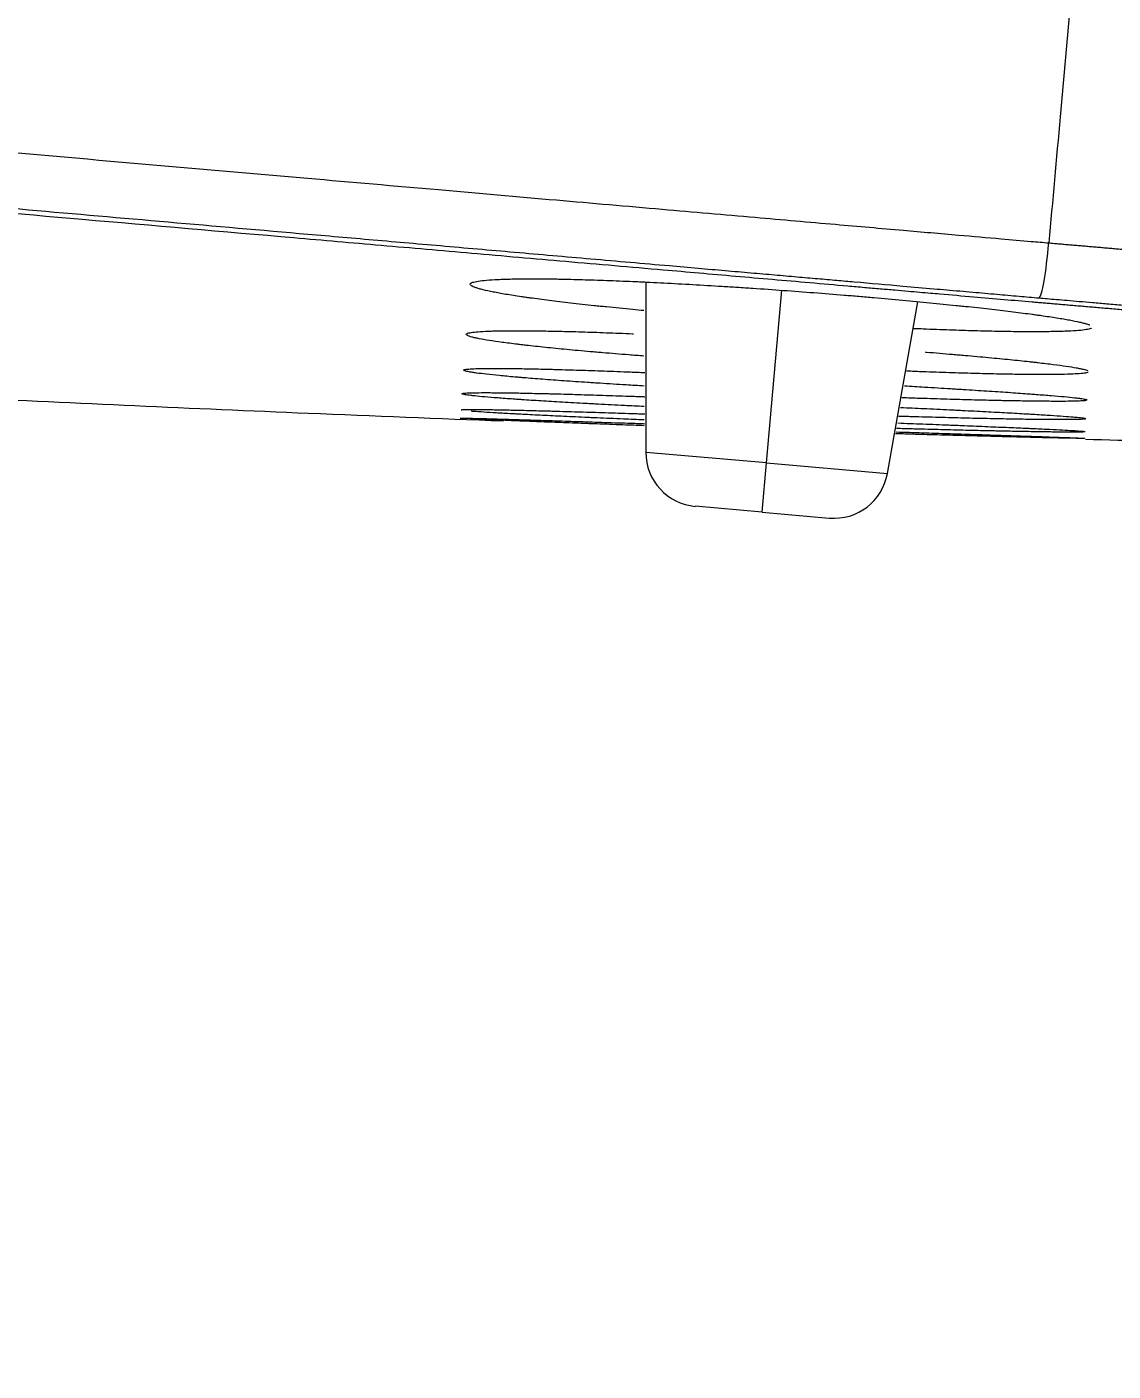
# Model space of a CAD drawing. Header units: millimetres. Extents: x 11618 to 13994, y -5897 to -2537.
# Drawn here: x 13153.08 to 13173.11, y -3623.74 to -3598.94 of the extents above; entities that cross this region are included whole.
import ezdxf

# ---------------------------------------------------------------- set-up
doc = ezdxf.new("R2010")
doc.units = ezdxf.units.MM
doc.layers.add('DIM', color=3, linetype='Continuous', lineweight=13)
doc.styles.get("Standard").update_dxf_attribs({"font": 'arial.ttf'})
doc.dimstyles.get("Standard").update_dxf_attribs({"dimtxt": 0.18, "dimasz": 0.18, "dimexe": 0.18, "dimexo": 0.0625, "dimgap": 0.09, "dimtad": 0, "dimtih": 1, "dimtoh": 1, "dimdec": 1, "dimdsep": 46, "dimtxsty": 'Standard', "dimcen": 0.09, "dimadec": 0, "dimazin": 0, "dimtfac": 1, "dimtdec": 1, "dimtofl": 0, "dimtmove": 0, "dimatfit": 3, "dimfxl": 1, "dimtolj": 1, "dimtzin": 0, "dimarcsym": 0})

# ---------------------------------------------------------------- blocks, each defined once
blk = doc.blocks.new('*D3')
at = {"layer": 'Defpoints', "color": 0, "transparency": 16777216}
for p in [(13022.698, -3589.905), (13211.939, -3606.495), (13206.858, -3664.45)]:
    blk.add_point(p, dxfattribs=at)
at = {"layer": 'DIM', "color": 0, "lineweight": -2, "transparency": 16777216}
for p, q in [((13022.693, -3589.967), (13017.602, -3648.039)), ((13211.934, -3606.557), (13206.843, -3664.629)), ((13035.549, -3649.432), (13088.231, -3654.05)), ((13188.927, -3662.878), (13136.245, -3658.26))]:
    blk.add_line(p, q, dxfattribs=at)
at = {"layer": 'DIM', "color": 0, "transparency": 16777216}
for points in [[(13035.811, -3646.443), (13035.287, -3652.42), (13017.618, -3647.86)], [(13189.189, -3659.89), (13188.665, -3665.867), (13206.858, -3664.45)]]:
    blk.add_solid(points, dxfattribs=at)
at = {"layer": 'DIM', "color": 0, "transparency": 16777216, "insert": (13112.238, -3656.155), "char_height": 18, "attachment_point": 5}
blk.add_mtext('\\A1;190', dxfattribs=at)

msp = doc.modelspace()

# ---------------------------------------------------------------- linework, layer by layer
at = {"linetype": 'Continuous', "lineweight": 18, "extrusion": (-1, -2.22045e-16, 0)}
for p, q in [((13164.496, -3603.645), (13164.496, -3606.786)), ((13168.952, -3607.176), (13169.51, -3604.007)), ((13166.645, -3607.89), (13165.409, -3607.782)), ((13166.645, -3607.89), (13167.88, -3607.998))]:
    msp.add_line(p, q, dxfattribs=at)
at = {"linetype": 'Continuous', "lineweight": 13, "extrusion": (-1, -2.22045e-16, 0)}
for p, q in [((13166.724, -3606.981), (13167.003, -3603.795)), ((13166.724, -3606.981), (13164.496, -3606.786)), ((13166.645, -3607.89), (13166.724, -3606.981)), ((13166.724, -3606.981), (13168.952, -3607.176))]:
    msp.add_line(p, q, dxfattribs=at)
at = {"linetype": 'Continuous', "lineweight": 18}
for centre, start, end in [((13165.496, -3606.786), 180, 265), ((13167.967, -3607.002), 265, 350)]:
    msp.add_arc(centre, 1, start, end, dxfattribs=at)
at = {"linetype": 'Continuous', "lineweight": 13}
msp.add_ellipse((13171.829, -3602.947), major_axis=(-0.086, -0.996), ratio=0.095684, start_param=0.063349, end_param=1.605585, dxfattribs=at)
for points, knots in [([(13172.599, -3595.501), (13172.512, -3596.464), (13172.425, -3597.427), (13172.271, -3599.126), (13172.205, -3599.861), (13172.068, -3601.371), (13171.998, -3602.146), (13171.928, -3602.921)], [0, 0, 0, 0, 0.389512, 0.389512, 0.686747, 0.686747, 1, 1, 1, 1]), ([(13117.15, -3598.138), (13117.269, -3598.149), (13117.51, -3598.17), (13117.873, -3598.202), (13118.242, -3598.234), (13118.617, -3598.267), (13118.997, -3598.3), (13119.384, -3598.334), (13119.775, -3598.368), (13120.173, -3598.403), (13120.576, -3598.438), (13120.984, -3598.474), (13121.398, -3598.51), (13121.818, -3598.546), (13122.244, -3598.584), (13122.675, -3598.621), (13123.112, -3598.66), (13123.554, -3598.698), (13124.002, -3598.737), (13124.456, -3598.777), (13124.915, -3598.817), (13125.38, -3598.858), (13125.851, -3598.899), (13126.327, -3598.94), (13126.809, -3598.982), (13127.296, -3599.025), (13127.789, -3599.068), (13128.288, -3599.112), (13128.793, -3599.156), (13129.303, -3599.2), (13129.818, -3599.245), (13130.339, -3599.291), (13131.831, -3599.421), (13134.292, -3599.636), (13137.719, -3599.935), (13141.145, -3600.234), (13144.57, -3600.533), (13147.994, -3600.832), (13151.418, -3601.131), (13154.84, -3601.429), (13157.925, -3601.699), (13160.596, -3601.932), (13162.775, -3602.123), (13164.722, -3602.293), (13166.437, -3602.442), (13167.919, -3602.572), (13169.169, -3602.681), (13170.187, -3602.77), (13170.973, -3602.838), (13171.528, -3602.886), (13171.82, -3602.912), (13171.928, -3602.921)], [0, 0, 0, 0, 0.006523, 0.01315, 0.019879, 0.02671, 0.033645, 0.040682, 0.047822, 0.055065, 0.06241, 0.069859, 0.07741, 0.085063, 0.09282, 0.100679, 0.108641, 0.116706, 0.124874, 0.133144, 0.141518, 0.149993, 0.158572, 0.167254, 0.176038, 0.184925, 0.193915, 0.203007, 0.212202, 0.221501, 0.230901, 0.240405, 0.250011, 0.312506, 0.375001, 0.437497, 0.499992, 0.562492, 0.624993, 0.687494, 0.749995, 0.794089, 0.833939, 0.869547, 0.900912, 0.928034, 0.950913, 0.96955, 0.983943, 0.994093, 1, 1, 1, 1]), ([(13171.75, -3603.942), (13171.626, -3603.932), (13171.367, -3603.909), (13170.959, -3603.874), (13170.515, -3603.835), (13170.127, -3603.801), (13169.697, -3603.764), (13169.129, -3603.714), (13168.533, -3603.662), (13168.009, -3603.616), (13167.657, -3603.585), (13167.275, -3603.552), (13166.864, -3603.516), (13166.423, -3603.478), (13165.952, -3603.436), (13165.451, -3603.393), (13164.625, -3603.321), (13163.497, -3603.222), (13162.09, -3603.099), (13160.725, -3602.98), (13159.401, -3602.864), (13156.815, -3602.639), (13153.15, -3602.319), (13148.594, -3601.921), (13144.536, -3601.566), (13140.937, -3601.252), (13138.003, -3600.996), (13135.691, -3600.794), (13133.896, -3600.637), (13132.269, -3600.495), (13130.63, -3600.352), (13129.003, -3600.21), (13127.536, -3600.082), (13126.38, -3599.981), (13125.483, -3599.902), (13124.668, -3599.831), (13123.848, -3599.759), (13123.033, -3599.688), (13122.25, -3599.62), (13121.58, -3599.561), (13121.01, -3599.512), (13120.573, -3599.473), (13120.253, -3599.445), (13120.028, -3599.426), (13119.815, -3599.407), (13119.613, -3599.39), (13119.423, -3599.373), (13119.245, -3599.358), (13119.077, -3599.343), (13118.921, -3599.329), (13118.756, -3599.315), (13118.583, -3599.3), (13118.402, -3599.284), (13118.233, -3599.269), (13118.077, -3599.256), (13117.932, -3599.243), (13117.816, -3599.233), (13117.725, -3599.225), (13117.658, -3599.219), (13117.592, -3599.213), (13117.529, -3599.208), (13117.468, -3599.202), (13117.408, -3599.197), (13117.35, -3599.192), (13117.292, -3599.187), (13117.235, -3599.182), (13117.177, -3599.177), (13117.119, -3599.172), (13117.08, -3599.168), (13117.061, -3599.167)], [0, 0, 0, 0, 0.006794, 0.014268, 0.022422, 0.031253, 0.035619, 0.046038, 0.062505, 0.06841, 0.07486, 0.081856, 0.089397, 0.097483, 0.106114, 0.115288, 0.125006, 0.151534, 0.177298, 0.202298, 0.226534, 0.250005, 0.344343, 0.427677, 0.500008, 0.566907, 0.624995, 0.66083, 0.693609, 0.723327, 0.749989, 0.783397, 0.812488, 0.830346, 0.846717, 0.861597, 0.87499, 0.891652, 0.906241, 0.917903, 0.92832, 0.937493, 0.941797, 0.945897, 0.949788, 0.95347, 0.95694, 0.9602, 0.963253, 0.9661, 0.968746, 0.972286, 0.975596, 0.978674, 0.981527, 0.984165, 0.986605, 0.987887, 0.989119, 0.990308, 0.991457, 0.992574, 0.993662, 0.994729, 0.995782, 0.996827, 0.997873, 0.998928, 1, 1, 1, 1]), ([(13206.822, -3607.023), (13206.819, -3607.023), (13206.812, -3607.022), (13206.802, -3607.021), (13206.792, -3607.02), (13206.781, -3607.019), (13206.77, -3607.018), (13206.759, -3607.017), (13206.747, -3607.016), (13206.735, -3607.015), (13206.723, -3607.013), (13206.71, -3607.012), (13206.697, -3607.011), (13206.684, -3607.01), (13206.67, -3607.008), (13206.656, -3607.007), (13206.635, -3607.005), (13206.596, -3607.001), (13206.527, -3606.995), (13206.399, -3606.982), (13206.217, -3606.965), (13205.866, -3606.933), (13205.316, -3606.883), (13204.445, -3606.804), (13203.472, -3606.717), (13202.424, -3606.624), (13201.31, -3606.525), (13199.821, -3606.394), (13197.965, -3606.23), (13195.952, -3606.053), (13194.098, -3605.89), (13192.379, -3605.74), (13190.685, -3605.591), (13189.072, -3605.45), (13187.597, -3605.321), (13186.153, -3605.195), (13184.764, -3605.074), (13183.425, -3604.957), (13182.132, -3604.844), (13180.863, -3604.733), (13179.619, -3604.625), (13178.595, -3604.536), (13177.777, -3604.465), (13177.146, -3604.41), (13176.49, -3604.353), (13175.808, -3604.294), (13175.208, -3604.242), (13174.706, -3604.199), (13174.32, -3604.165), (13173.957, -3604.134), (13173.617, -3604.104), (13173.301, -3604.077), (13173.009, -3604.051), (13172.741, -3604.028), (13172.496, -3604.007), (13172.275, -3603.988), (13172.079, -3603.971), (13171.906, -3603.956), (13171.799, -3603.947), (13171.75, -3603.942)], [0, 0, 0, 0, 0.002061, 0.004121, 0.006182, 0.008242, 0.010302, 0.012361, 0.014421, 0.01648, 0.01854, 0.020599, 0.022658, 0.024717, 0.026775, 0.028834, 0.030767, 0.036203, 0.045144, 0.057587, 0.081404, 0.100454, 0.149965, 0.199826, 0.250047, 0.288914, 0.330648, 0.375251, 0.4405, 0.499992, 0.540869, 0.582578, 0.625123, 0.658519, 0.69046, 0.720947, 0.749979, 0.776607, 0.802426, 0.827436, 0.85164, 0.875036, 0.886613, 0.898628, 0.911081, 0.92397, 0.937296, 0.944991, 0.952236, 0.959032, 0.965378, 0.971276, 0.976725, 0.981726, 0.986278, 0.990381, 0.994036, 0.997242, 1, 1, 1, 1])]:
    msp.add_open_spline(points, degree=3, knots=knots, dxfattribs=at)
at = {"linetype": 'Continuous', "lineweight": 18}
for points, knots in [([(13117.055, -3599.256), (13117.095, -3599.26), (13117.175, -3599.267), (13117.295, -3599.277), (13117.415, -3599.288), (13117.536, -3599.298), (13117.658, -3599.309), (13117.782, -3599.32), (13117.92, -3599.332), (13118.071, -3599.345), (13118.236, -3599.359), (13118.407, -3599.374), (13118.583, -3599.39), (13118.783, -3599.407), (13119.012, -3599.427), (13119.272, -3599.45), (13119.547, -3599.474), (13119.84, -3599.499), (13120.149, -3599.526), (13120.488, -3599.556), (13120.861, -3599.588), (13121.273, -3599.624), (13121.715, -3599.663), (13122.196, -3599.704), (13122.718, -3599.75), (13123.288, -3599.8), (13123.929, -3599.855), (13124.653, -3599.919), (13125.469, -3599.99), (13126.36, -3600.067), (13127.236, -3600.144), (13128.09, -3600.218), (13128.916, -3600.29), (13129.798, -3600.367), (13130.893, -3600.462), (13132.236, -3600.579), (13133.863, -3600.721), (13135.651, -3600.877), (13137.406, -3601.029), (13139.116, -3601.178), (13140.764, -3601.322), (13142.529, -3601.476), (13144.715, -3601.666), (13147.395, -3601.9), (13150.638, -3602.182), (13154.214, -3602.494), (13157.242, -3602.757), (13159.636, -3602.966), (13161.307, -3603.111), (13163.041, -3603.263), (13164.439, -3603.384), (13165.483, -3603.475), (13166.155, -3603.534), (13166.835, -3603.593), (13167.525, -3603.653), (13168.092, -3603.703), (13168.525, -3603.741), (13168.815, -3603.766), (13169.081, -3603.789), (13169.324, -3603.81), (13169.544, -3603.829), (13169.74, -3603.846), (13170.07, -3603.875), (13170.523, -3603.914), (13171.09, -3603.963), (13171.45, -3603.994), (13171.622, -3604.008)], [0, 0, 0, 0, 0.00221, 0.004402, 0.006592, 0.008794, 0.011025, 0.013298, 0.015627, 0.018575, 0.021595, 0.024706, 0.027921, 0.031253, 0.035725, 0.040471, 0.045511, 0.050859, 0.056523, 0.062507, 0.069473, 0.076999, 0.085094, 0.09376, 0.103369, 0.113786, 0.125013, 0.138581, 0.153518, 0.169833, 0.187519, 0.201609, 0.216722, 0.232862, 0.250026, 0.276845, 0.306617, 0.339349, 0.375033, 0.403062, 0.433238, 0.465565, 0.500041, 0.553395, 0.612841, 0.678386, 0.750021, 0.779495, 0.81015, 0.841985, 0.875001, 0.887162, 0.899493, 0.911992, 0.92466, 0.937497, 0.943244, 0.948565, 0.953457, 0.957922, 0.961959, 0.965568, 0.968747, 0.980133, 0.990552, 1, 1, 1, 1]), ([(13171.928, -3602.921), (13171.962, -3602.924), (13172.031, -3602.93), (13172.134, -3602.939), (13172.237, -3602.948), (13172.34, -3602.957), (13172.443, -3602.966), (13172.546, -3602.974), (13172.649, -3602.983), (13172.752, -3602.992), (13172.855, -3603.001), (13172.958, -3603.01), (13173.062, -3603.019), (13173.165, -3603.028), (13173.268, -3603.037), (13173.371, -3603.046), (13173.474, -3603.055), (13173.577, -3603.064), (13173.68, -3603.073), (13173.783, -3603.082), (13173.886, -3603.091), (13173.989, -3603.099), (13174.092, -3603.108), (13174.196, -3603.117), (13174.299, -3603.126), (13174.402, -3603.135), (13174.505, -3603.144), (13174.608, -3603.153), (13174.711, -3603.162), (13174.814, -3603.171), (13174.917, -3603.18), (13175.019, -3603.189), (13175.122, -3603.198), (13175.225, -3603.207), (13175.328, -3603.216), (13175.431, -3603.225), (13175.534, -3603.234), (13175.637, -3603.243), (13175.739, -3603.251), (13175.842, -3603.26), (13175.945, -3603.269), (13176.047, -3603.278), (13176.15, -3603.287), (13176.253, -3603.296), (13176.355, -3603.305), (13176.458, -3603.314), (13176.56, -3603.323), (13176.663, -3603.332), (13176.765, -3603.341), (13176.868, -3603.35), (13176.97, -3603.359), (13177.072, -3603.367), (13177.175, -3603.376), (13177.277, -3603.385), (13177.379, -3603.394), (13177.481, -3603.403), (13177.583, -3603.412), (13177.685, -3603.421), (13177.787, -3603.43), (13177.889, -3603.439), (13177.991, -3603.448), (13178.093, -3603.456), (13178.195, -3603.465), (13178.296, -3603.474), (13178.398, -3603.483), (13178.5, -3603.492), (13178.601, -3603.501), (13178.703, -3603.51), (13178.804, -3603.518), (13178.906, -3603.527), (13179.007, -3603.536), (13179.108, -3603.545), (13179.209, -3603.554), (13179.31, -3603.563), (13179.411, -3603.572), (13179.512, -3603.58), (13179.613, -3603.589), (13179.714, -3603.598), (13179.815, -3603.607), (13179.915, -3603.616), (13180.016, -3603.624), (13180.117, -3603.633), (13180.217, -3603.642), (13180.317, -3603.651), (13180.418, -3603.66), (13180.518, -3603.668), (13180.618, -3603.677), (13180.718, -3603.686), (13180.818, -3603.695), (13180.918, -3603.703), (13181.018, -3603.712), (13181.117, -3603.721), (13181.217, -3603.729), (13181.317, -3603.738), (13181.416, -3603.747), (13181.515, -3603.756), (13181.615, -3603.764), (13181.714, -3603.773), (13181.813, -3603.782), (13181.912, -3603.79), (13182.011, -3603.799), (13182.109, -3603.808), (13182.208, -3603.816), (13182.307, -3603.825), (13182.405, -3603.834), (13182.504, -3603.842), (13182.602, -3603.851), (13182.7, -3603.859), (13182.798, -3603.868), (13182.896, -3603.877), (13182.994, -3603.885), (13183.092, -3603.894), (13183.189, -3603.902), (13183.287, -3603.911), (13183.384, -3603.919), (13183.481, -3603.928), (13183.578, -3603.936), (13183.676, -3603.945), (13183.772, -3603.953), (13183.869, -3603.962), (13183.966, -3603.97), (13184.063, -3603.979), (13184.159, -3603.987), (13184.255, -3603.996), (13184.352, -3604.004), (13184.448, -3604.013), (13184.544, -3604.021), (13184.64, -3604.03), (13184.735, -3604.038), (13184.831, -3604.046), (13184.926, -3604.055), (13185.022, -3604.063), (13185.117, -3604.071), (13185.967, -3604.146), (13187.573, -3604.287), (13189.882, -3604.49), (13192.154, -3604.691), (13194.365, -3604.886), (13196.481, -3605.074), (13198.548, -3605.258), (13200.583, -3605.439), (13202.568, -3605.618), (13203.962, -3605.745), (13204.869, -3605.828), (13205.385, -3605.875), (13205.852, -3605.919), (13206.271, -3605.958), (13206.537, -3605.983), (13206.686, -3605.997), (13206.735, -3606.001), (13206.783, -3606.006), (13206.83, -3606.01), (13206.876, -3606.015), (13206.921, -3606.019), (13206.966, -3606.023), (13207.009, -3606.027), (13207.052, -3606.032), (13207.094, -3606.036), (13207.134, -3606.04), (13207.174, -3606.043), (13207.213, -3606.047), (13207.251, -3606.051), (13207.288, -3606.055), (13207.324, -3606.058), (13207.359, -3606.062), (13207.393, -3606.065), (13207.426, -3606.068), (13207.458, -3606.072), (13207.489, -3606.075), (13207.519, -3606.078), (13207.548, -3606.081), (13207.577, -3606.084), (13207.604, -3606.087), (13207.63, -3606.089), (13207.656, -3606.092), (13207.68, -3606.095), (13207.703, -3606.097), (13207.726, -3606.099), (13207.747, -3606.102), (13207.767, -3606.104), (13207.787, -3606.106), (13207.805, -3606.108), (13207.817, -3606.109), (13207.822, -3606.11)], [0, 0, 0, 0, 0.001868, 0.003737, 0.005607, 0.007478, 0.009349, 0.011221, 0.013093, 0.014966, 0.01684, 0.018714, 0.02059, 0.022465, 0.024342, 0.026219, 0.028096, 0.029975, 0.031853, 0.033733, 0.035613, 0.037493, 0.039374, 0.041256, 0.043138, 0.045021, 0.046905, 0.048789, 0.050673, 0.052558, 0.054444, 0.05633, 0.058216, 0.060103, 0.061991, 0.063879, 0.065767, 0.067656, 0.069545, 0.071435, 0.073325, 0.075216, 0.077107, 0.078999, 0.080891, 0.082783, 0.084676, 0.086569, 0.088463, 0.090357, 0.092251, 0.094145, 0.096041, 0.097936, 0.099832, 0.101728, 0.103624, 0.105521, 0.107418, 0.109315, 0.111213, 0.113111, 0.115009, 0.116907, 0.118806, 0.120705, 0.122604, 0.124504, 0.126403, 0.128303, 0.130204, 0.132104, 0.134005, 0.135905, 0.137806, 0.139707, 0.141609, 0.14351, 0.145412, 0.147314, 0.149216, 0.151118, 0.15302, 0.154923, 0.156825, 0.158728, 0.16063, 0.162533, 0.164436, 0.166339, 0.168242, 0.170145, 0.172048, 0.173951, 0.175855, 0.177758, 0.179661, 0.181564, 0.183468, 0.185371, 0.187274, 0.189178, 0.191081, 0.192984, 0.194887, 0.19679, 0.198693, 0.200597, 0.202499, 0.204402, 0.206305, 0.208208, 0.210111, 0.212013, 0.213915, 0.215818, 0.21772, 0.219622, 0.221524, 0.223426, 0.225327, 0.227229, 0.22913, 0.231031, 0.232932, 0.234832, 0.236733, 0.238633, 0.240533, 0.242433, 0.244332, 0.246232, 0.248131, 0.250029, 0.297197, 0.345867, 0.395959, 0.447375, 0.499998, 0.553136, 0.612729, 0.678475, 0.749923, 0.775235, 0.800374, 0.825328, 0.850083, 0.874627, 0.878178, 0.881732, 0.885288, 0.888846, 0.892407, 0.89597, 0.899535, 0.903103, 0.906672, 0.910244, 0.913817, 0.917392, 0.92097, 0.924549, 0.928129, 0.931711, 0.935295, 0.938881, 0.942468, 0.946056, 0.949645, 0.953236, 0.956828, 0.960421, 0.964015, 0.96761, 0.971206, 0.974803, 0.978401, 0.981999, 0.985598, 0.989198, 0.992798, 0.996399, 1, 1, 1, 1]), ([(13164.462, -3604.171), (13164.392, -3604.164), (13164.323, -3604.158), (13164.091, -3604.136), (13163.93, -3604.12), (13163.735, -3604.1), (13163.696, -3604.096), (13163.619, -3604.088), (13163.581, -3604.084), (13163.467, -3604.072), (13163.393, -3604.064), (13163.176, -3604.04), (13163.038, -3604.024), (13162.776, -3603.993), (13162.652, -3603.977), (13162.476, -3603.954), (13162.419, -3603.946), (13162.336, -3603.935), (13162.309, -3603.931), (13162.255, -3603.923), (13162.229, -3603.919), (13162.099, -3603.9), (13162.005, -3603.885), (13161.831, -3603.856), (13161.753, -3603.842), (13161.612, -3603.814), (13161.55, -3603.8), (13161.482, -3603.784), (13161.469, -3603.781), (13161.445, -3603.774), (13161.433, -3603.771), (13161.399, -3603.761), (13161.379, -3603.755), (13161.325, -3603.737), (13161.299, -3603.725), (13161.264, -3603.703), (13161.255, -3603.693), (13161.257, -3603.678), (13161.26, -3603.673), (13161.268, -3603.666), (13161.272, -3603.664), (13161.279, -3603.659), (13161.284, -3603.657), (13161.309, -3603.647), (13161.339, -3603.639), (13161.415, -3603.625), (13161.462, -3603.619), (13161.574, -3603.608), (13161.638, -3603.603), (13161.73, -3603.598), (13161.749, -3603.597), (13161.787, -3603.595), (13161.847, -3603.592), (13161.911, -3603.59), (13162.044, -3603.587), (13162.141, -3603.585), (13162.349, -3603.583), (13162.461, -3603.583), (13162.64, -3603.585), (13162.702, -3603.585), (13162.797, -3603.587), (13162.83, -3603.587), (13162.895, -3603.588), (13162.928, -3603.589), (13163.096, -3603.592), (13163.236, -3603.596), (13163.526, -3603.604), (13163.677, -3603.61), (13163.99, -3603.621), (13164.152, -3603.628), (13164.361, -3603.637), (13164.404, -3603.639), (13164.488, -3603.643), (13164.616, -3603.649), (13164.745, -3603.656), (13165.005, -3603.669), (13165.358, -3603.688), (13165.722, -3603.71), (13165.999, -3603.727), (13166.092, -3603.733), (13166.279, -3603.745), (13166.373, -3603.751), (13166.656, -3603.77), (13166.844, -3603.783), (13167.034, -3603.797)], [0, 0, 0, 0, 0.015138, 0.015138, 0.051614, 0.051614, 0.060733, 0.060733, 0.069852, 0.069852, 0.08809, 0.08809, 0.124567, 0.124567, 0.161043, 0.161043, 0.179281, 0.179281, 0.188401, 0.188401, 0.19752, 0.19752, 0.233996, 0.233996, 0.270472, 0.270472, 0.306949, 0.306949, 0.316068, 0.316068, 0.325187, 0.325187, 0.343425, 0.343425, 0.379902, 0.379902, 0.416378, 0.416378, 0.434616, 0.434616, 0.443735, 0.443735, 0.452854, 0.452854, 0.489331, 0.489331, 0.525807, 0.525807, 0.562283, 0.562283, 0.571403, 0.571403, 0.580522, 0.59876, 0.59876, 0.635236, 0.635236, 0.671713, 0.671713, 0.689951, 0.689951, 0.69907, 0.69907, 0.708189, 0.708189, 0.744665, 0.744665, 0.781142, 0.781142, 0.817618, 0.817618, 0.826737, 0.826737, 0.835856, 0.854094, 0.854094, 0.890571, 0.927047, 0.927047, 0.945285, 0.945285, 0.963524, 0.963524, 1, 1, 1, 1]), ([(13167.034, -3603.797), (13167.223, -3603.811), (13167.411, -3603.825), (13167.784, -3603.854), (13167.97, -3603.868), (13168.245, -3603.891), (13168.337, -3603.899), (13168.473, -3603.91), (13168.519, -3603.914), (13168.61, -3603.922), (13168.655, -3603.926), (13168.881, -3603.946), (13169.057, -3603.961), (13169.402, -3603.993), (13169.571, -3604.009), (13169.899, -3604.041), (13170.06, -3604.057), (13170.255, -3604.078), (13170.294, -3604.082), (13170.371, -3604.09), (13170.409, -3604.094), (13170.522, -3604.106), (13170.596, -3604.114), (13170.813, -3604.138), (13170.951, -3604.154), (13171.213, -3604.185), (13171.338, -3604.2), (13171.514, -3604.223), (13171.571, -3604.231), (13171.654, -3604.242), (13171.681, -3604.246), (13171.735, -3604.253), (13171.761, -3604.257), (13171.891, -3604.275), (13171.986, -3604.29), (13172.159, -3604.317), (13172.238, -3604.331), (13172.378, -3604.357), (13172.441, -3604.37), (13172.522, -3604.388), (13172.547, -3604.394), (13172.592, -3604.406), (13172.612, -3604.412), (13172.651, -3604.424), (13172.669, -3604.43), (13172.684, -3604.436)], [0, 0, 0, 0, 0.068542, 0.068542, 0.137085, 0.137085, 0.171356, 0.171356, 0.188492, 0.188492, 0.205627, 0.205627, 0.27417, 0.27417, 0.342712, 0.342712, 0.411255, 0.411255, 0.42839, 0.42839, 0.445526, 0.445526, 0.479797, 0.479797, 0.54834, 0.54834, 0.616882, 0.616882, 0.651153, 0.651153, 0.668289, 0.668289, 0.685424, 0.685424, 0.753967, 0.753967, 0.822509, 0.822509, 0.891052, 0.891052, 0.925323, 0.925323, 0.959594, 0.959594, 1, 1, 1, 1]), ([(13171.622, -3604.008), (13171.655, -3604.011), (13171.722, -3604.017), (13171.824, -3604.025), (13171.928, -3604.034), (13172.036, -3604.044), (13172.146, -3604.053), (13172.259, -3604.063), (13172.375, -3604.073), (13172.493, -3604.083), (13172.615, -3604.093), (13172.739, -3604.104), (13172.866, -3604.115), (13172.995, -3604.126), (13173.128, -3604.137), (13173.357, -3604.157), (13173.679, -3604.184), (13174.089, -3604.219), (13174.491, -3604.254), (13175.288, -3604.322), (13176.485, -3604.425), (13178.559, -3604.603), (13181.156, -3604.828), (13183.641, -3605.044), (13185.59, -3605.213), (13186.998, -3605.336), (13188.422, -3605.461), (13189.959, -3605.596), (13191.576, -3605.737), (13193.238, -3605.884), (13194.722, -3606.015), (13196.052, -3606.133), (13197.249, -3606.239), (13198.413, -3606.343), (13199.514, -3606.441), (13200.529, -3606.533), (13201.443, -3606.616), (13202.261, -3606.69), (13202.934, -3606.752), (13203.485, -3606.804), (13203.935, -3606.846), (13204.333, -3606.884), (13204.578, -3606.908), (13204.71, -3606.921), (13204.747, -3606.925), (13204.784, -3606.929), (13204.821, -3606.932), (13204.857, -3606.936), (13204.892, -3606.939), (13204.927, -3606.943), (13204.962, -3606.946), (13204.995, -3606.95), (13205.029, -3606.953), (13205.061, -3606.957), (13205.093, -3606.96), (13205.125, -3606.963), (13205.155, -3606.966), (13205.185, -3606.97), (13205.215, -3606.973), (13205.243, -3606.976), (13205.271, -3606.979), (13205.299, -3606.982), (13205.325, -3606.985), (13205.351, -3606.987), (13205.376, -3606.99), (13205.4, -3606.993), (13205.424, -3606.996), (13205.446, -3606.998), (13205.468, -3607.001), (13205.489, -3607.003), (13205.509, -3607.006), (13205.528, -3607.008), (13205.547, -3607.01), (13205.558, -3607.012), (13205.564, -3607.012)], [0, 0, 0, 0, 0.001901, 0.003856, 0.005866, 0.007929, 0.010046, 0.012218, 0.014443, 0.016722, 0.019056, 0.021443, 0.023885, 0.026381, 0.02893, 0.031534, 0.039629, 0.047565, 0.055342, 0.06296, 0.093921, 0.125357, 0.185465, 0.250033, 0.279563, 0.310272, 0.342163, 0.375237, 0.416513, 0.458099, 0.500005, 0.533967, 0.569101, 0.60541, 0.642901, 0.679508, 0.715547, 0.751022, 0.785939, 0.812928, 0.839733, 0.866359, 0.892808, 0.895957, 0.899128, 0.902318, 0.90553, 0.908761, 0.912014, 0.915286, 0.91858, 0.921893, 0.925228, 0.928583, 0.931958, 0.935354, 0.93877, 0.942207, 0.945665, 0.949143, 0.952642, 0.956161, 0.959701, 0.963261, 0.966842, 0.970444, 0.974066, 0.977709, 0.981373, 0.985057, 0.988762, 0.992487, 0.996233, 1, 1, 1, 1]), ([(13164.463, -3605.01), (13164.369, -3605.003), (13164.276, -3604.995), (13164.019, -3604.975), (13163.859, -3604.962), (13163.664, -3604.945), (13163.625, -3604.942), (13163.548, -3604.935), (13163.509, -3604.932), (13163.396, -3604.922), (13163.322, -3604.915), (13163.105, -3604.896), (13162.967, -3604.883), (13162.705, -3604.857), (13162.58, -3604.844), (13162.404, -3604.825), (13162.347, -3604.818), (13162.264, -3604.809), (13162.237, -3604.806), (13162.183, -3604.799), (13162.157, -3604.796), (13162.027, -3604.781), (13161.932, -3604.768), (13161.759, -3604.745), (13161.68, -3604.733), (13161.539, -3604.711), (13161.477, -3604.7), (13161.41, -3604.687), (13161.397, -3604.684), (13161.372, -3604.679), (13161.36, -3604.676), (13161.327, -3604.669), (13161.306, -3604.664), (13161.253, -3604.65), (13161.226, -3604.64), (13161.191, -3604.623), (13161.183, -3604.615), (13161.185, -3604.604), (13161.188, -3604.6), (13161.196, -3604.595), (13161.2, -3604.594), (13161.208, -3604.59), (13161.212, -3604.589), (13161.238, -3604.581), (13161.267, -3604.575), (13161.344, -3604.565), (13161.391, -3604.561), (13161.503, -3604.553), (13161.568, -3604.55), (13161.66, -3604.547), (13161.679, -3604.546), (13161.718, -3604.545), (13161.777, -3604.544), (13161.841, -3604.543), (13161.975, -3604.541), (13162.072, -3604.541), (13162.28, -3604.541), (13162.392, -3604.542), (13162.572, -3604.545), (13162.634, -3604.546), (13162.729, -3604.548), (13162.762, -3604.548), (13162.828, -3604.55), (13162.861, -3604.55), (13163.029, -3604.554), (13163.169, -3604.558), (13163.46, -3604.567), (13163.611, -3604.572), (13163.924, -3604.584), (13164.086, -3604.59), (13164.26, -3604.598), (13164.266, -3604.598), (13164.272, -3604.598)], [0, 0, 0, 0, 0.024696, 0.024696, 0.068955, 0.068955, 0.080019, 0.080019, 0.091084, 0.091084, 0.113213, 0.113213, 0.157472, 0.157472, 0.201731, 0.201731, 0.22386, 0.22386, 0.234924, 0.234924, 0.245989, 0.245989, 0.290248, 0.290248, 0.334506, 0.334506, 0.378765, 0.378765, 0.389829, 0.389829, 0.400894, 0.400894, 0.423023, 0.423023, 0.467282, 0.467282, 0.51154, 0.51154, 0.53367, 0.53367, 0.544734, 0.544734, 0.555799, 0.555799, 0.600058, 0.600058, 0.644316, 0.644316, 0.688575, 0.688575, 0.699639, 0.699639, 0.710704, 0.732833, 0.732833, 0.777092, 0.777092, 0.82135, 0.82135, 0.84348, 0.84348, 0.854544, 0.854544, 0.865609, 0.865609, 0.909867, 0.909867, 0.954126, 0.954126, 0.998385, 0.998385, 1, 1, 1, 1]), ([(13172.718, -3604.496), (13172.714, -3604.498), (13172.709, -3604.5), (13172.684, -3604.509), (13172.655, -3604.516), (13172.579, -3604.528), (13172.532, -3604.534), (13172.42, -3604.543), (13172.356, -3604.547), (13172.264, -3604.551), (13172.245, -3604.552), (13172.206, -3604.554), (13172.147, -3604.556), (13172.083, -3604.557), (13171.949, -3604.56), (13171.853, -3604.561), (13171.644, -3604.562), (13171.533, -3604.562), (13171.353, -3604.561), (13171.291, -3604.56), (13171.196, -3604.559), (13171.163, -3604.558), (13171.098, -3604.557), (13171.064, -3604.556), (13170.897, -3604.553), (13170.757, -3604.55), (13170.466, -3604.542), (13170.315, -3604.537), (13170.002, -3604.527), (13169.84, -3604.521), (13169.63, -3604.512), (13169.588, -3604.51), (13169.51, -3604.507), (13169.474, -3604.506), (13169.437, -3604.504)], [0, 0, 0, 0, 0.023339, 0.023339, 0.116692, 0.116692, 0.210045, 0.210045, 0.303398, 0.303398, 0.326737, 0.326737, 0.350075, 0.396752, 0.396752, 0.490105, 0.490105, 0.583458, 0.583458, 0.630135, 0.630135, 0.653473, 0.653473, 0.676811, 0.676811, 0.770164, 0.770164, 0.863518, 0.863518, 0.956871, 0.956871, 0.980209, 0.980209, 1, 1, 1, 1]), ([(13169.646, -3604.934), (13169.655, -3604.935), (13169.664, -3604.935), (13169.837, -3604.949), (13169.997, -3604.963), (13170.192, -3604.98), (13170.231, -3604.983), (13170.308, -3604.99), (13170.347, -3604.993), (13170.46, -3605.003), (13170.534, -3605.01), (13170.751, -3605.029), (13170.889, -3605.042), (13171.151, -3605.068), (13171.276, -3605.08), (13171.452, -3605.099), (13171.509, -3605.105), (13171.592, -3605.114), (13171.62, -3605.117), (13171.673, -3605.123), (13171.7, -3605.126), (13171.829, -3605.141), (13171.924, -3605.152), (13172.098, -3605.174), (13172.176, -3605.185), (13172.317, -3605.206), (13172.379, -3605.216), (13172.447, -3605.227), (13172.46, -3605.23), (13172.485, -3605.235), (13172.52, -3605.241), (13172.55, -3605.248), (13172.602, -3605.26), (13172.628, -3605.268), (13172.646, -3605.275)], [0, 0, 0, 0, 0.005299, 0.005299, 0.105274, 0.105274, 0.130267, 0.130267, 0.155261, 0.155261, 0.205249, 0.205249, 0.305224, 0.305224, 0.405199, 0.405199, 0.455186, 0.455186, 0.48018, 0.48018, 0.505174, 0.505174, 0.605149, 0.605149, 0.705124, 0.705124, 0.805099, 0.805099, 0.830093, 0.830093, 0.855086, 0.905074, 0.905074, 1, 1, 1, 1]), ([(13164.465, -3605.562), (13164.354, -3605.556), (13164.244, -3605.549), (13163.972, -3605.533), (13163.812, -3605.523), (13163.616, -3605.51), (13163.577, -3605.508), (13163.5, -3605.503), (13163.462, -3605.5), (13163.348, -3605.492), (13163.274, -3605.487), (13163.057, -3605.472), (13162.919, -3605.463), (13162.657, -3605.443), (13162.532, -3605.434), (13162.356, -3605.42), (13162.299, -3605.415), (13162.216, -3605.408), (13162.188, -3605.406), (13162.135, -3605.401), (13162.108, -3605.399), (13161.979, -3605.387), (13161.884, -3605.379), (13161.71, -3605.362), (13161.632, -3605.353), (13161.491, -3605.337), (13161.429, -3605.33), (13161.361, -3605.321), (13161.348, -3605.319), (13161.324, -3605.315), (13161.312, -3605.314), (13161.278, -3605.308), (13161.258, -3605.305), (13161.204, -3605.295), (13161.178, -3605.289), (13161.143, -3605.278), (13161.135, -3605.273), (13161.138, -3605.266), (13161.141, -3605.264), (13161.149, -3605.261), (13161.153, -3605.26), (13161.161, -3605.258), (13161.165, -3605.257), (13161.191, -3605.253), (13161.221, -3605.249), (13161.298, -3605.244), (13161.346, -3605.242), (13161.458, -3605.239), (13161.523, -3605.238), (13161.615, -3605.237), (13161.634, -3605.237), (13161.673, -3605.237), (13161.733, -3605.237), (13161.797, -3605.237), (13161.931, -3605.238), (13162.028, -3605.239), (13162.237, -3605.242), (13162.35, -3605.244), (13162.53, -3605.248), (13162.592, -3605.249), (13162.688, -3605.252), (13162.72, -3605.253), (13162.786, -3605.254), (13162.819, -3605.255), (13162.987, -3605.26), (13163.128, -3605.264), (13163.419, -3605.274), (13163.571, -3605.279), (13163.884, -3605.29), (13164.047, -3605.296), (13164.257, -3605.305), (13164.299, -3605.306), (13164.384, -3605.31), (13164.43, -3605.312), (13164.477, -3605.314), (13164.481, -3605.314)], [0, 0, 0, 0, 0.028176, 0.028176, 0.071324, 0.071324, 0.082111, 0.082111, 0.092898, 0.092898, 0.114472, 0.114472, 0.15762, 0.15762, 0.200768, 0.200768, 0.222342, 0.222342, 0.233129, 0.233129, 0.243916, 0.243916, 0.287064, 0.287064, 0.330212, 0.330212, 0.37336, 0.37336, 0.384147, 0.384147, 0.394934, 0.394934, 0.416508, 0.416508, 0.459657, 0.459657, 0.502805, 0.502805, 0.524379, 0.524379, 0.535166, 0.535166, 0.545953, 0.545953, 0.589101, 0.589101, 0.632249, 0.632249, 0.675397, 0.675397, 0.686184, 0.686184, 0.696971, 0.718545, 0.718545, 0.761693, 0.761693, 0.804841, 0.804841, 0.826415, 0.826415, 0.837202, 0.837202, 0.847989, 0.847989, 0.891137, 0.891137, 0.934285, 0.934285, 0.977434, 0.977434, 0.988221, 0.988221, 0.999008, 1, 1, 1, 1]), ([(13172.656, -3605.311), (13172.656, -3605.311), (13172.655, -3605.311), (13172.651, -3605.312), (13172.647, -3605.314), (13172.622, -3605.32), (13172.592, -3605.325), (13172.516, -3605.333), (13172.468, -3605.337), (13172.357, -3605.343), (13172.292, -3605.345), (13172.2, -3605.348), (13172.181, -3605.348), (13172.142, -3605.349), (13172.083, -3605.35), (13172.019, -3605.351), (13171.885, -3605.352), (13171.788, -3605.352), (13171.579, -3605.351), (13171.467, -3605.35), (13171.288, -3605.347), (13171.226, -3605.346), (13171.13, -3605.345), (13171.097, -3605.344), (13171.031, -3605.343), (13170.998, -3605.342), (13170.83, -3605.338), (13170.69, -3605.335), (13170.399, -3605.327), (13170.248, -3605.322), (13169.934, -3605.312), (13169.772, -3605.306), (13169.562, -3605.298), (13169.52, -3605.297), (13169.435, -3605.293), (13169.377, -3605.291), (13169.318, -3605.289), (13169.303, -3605.288)], [0, 0, 0, 0, 0.000783, 0.000783, 0.023825, 0.023825, 0.115991, 0.115991, 0.208157, 0.208157, 0.300323, 0.300323, 0.323364, 0.323364, 0.346406, 0.392489, 0.392489, 0.484654, 0.484654, 0.57682, 0.57682, 0.622903, 0.622903, 0.645945, 0.645945, 0.668986, 0.668986, 0.761152, 0.761152, 0.853318, 0.853318, 0.945484, 0.945484, 0.968525, 0.968525, 0.991567, 1, 1, 1, 1]), ([(13169.268, -3605.559), (13169.393, -3605.566), (13169.516, -3605.573), (13169.802, -3605.591), (13169.962, -3605.6), (13170.158, -3605.612), (13170.196, -3605.615), (13170.273, -3605.62), (13170.312, -3605.622), (13170.425, -3605.629), (13170.499, -3605.634), (13170.717, -3605.648), (13170.855, -3605.657), (13171.117, -3605.674), (13171.242, -3605.683), (13171.419, -3605.696), (13171.476, -3605.7), (13171.559, -3605.706), (13171.586, -3605.708), (13171.64, -3605.712), (13171.667, -3605.714), (13171.796, -3605.724), (13171.891, -3605.731), (13172.065, -3605.745), (13172.144, -3605.752), (13172.285, -3605.765), (13172.347, -3605.772), (13172.415, -3605.779), (13172.428, -3605.781), (13172.452, -3605.784), (13172.464, -3605.785), (13172.498, -3605.789), (13172.518, -3605.792), (13172.572, -3605.8), (13172.599, -3605.804), (13172.623, -3605.811), (13172.629, -3605.812), (13172.633, -3605.814)], [0, 0, 0, 0, 0.066025, 0.066025, 0.155977, 0.155977, 0.178466, 0.178466, 0.200954, 0.200954, 0.24593, 0.24593, 0.335882, 0.335882, 0.425835, 0.425835, 0.470811, 0.470811, 0.493299, 0.493299, 0.515787, 0.515787, 0.605739, 0.605739, 0.695692, 0.695692, 0.785644, 0.785644, 0.808132, 0.808132, 0.83062, 0.83062, 0.875597, 0.875597, 0.965549, 0.965549, 1, 1, 1, 1]), ([(13148.961, -3605.629), (13149.935, -3605.679), (13153.037, -3605.834), (13157.341, -3606.028), (13160.672, -3606.16), (13161.872, -3606.205)], [0, 0, 0, 0, 0.226361, 0.721064, 1, 1, 1, 1]), ([(13164.465, -3605.941), (13164.343, -3605.935), (13164.223, -3605.929), (13163.94, -3605.915), (13163.779, -3605.907), (13163.584, -3605.896), (13163.545, -3605.894), (13163.468, -3605.89), (13163.43, -3605.888), (13163.316, -3605.882), (13163.242, -3605.878), (13163.025, -3605.866), (13162.887, -3605.858), (13162.624, -3605.842), (13162.5, -3605.834), (13162.324, -3605.823), (13162.267, -3605.819), (13162.184, -3605.813), (13162.156, -3605.811), (13162.103, -3605.808), (13162.076, -3605.806), (13161.947, -3605.797), (13161.852, -3605.79), (13161.679, -3605.776), (13161.6, -3605.77), (13161.459, -3605.757), (13161.397, -3605.751), (13161.33, -3605.744), (13161.317, -3605.743), (13161.293, -3605.74), (13161.281, -3605.738), (13161.247, -3605.734), (13161.227, -3605.732), (13161.174, -3605.724), (13161.147, -3605.72), (13161.113, -3605.711), (13161.105, -3605.708), (13161.108, -3605.703), (13161.111, -3605.701), (13161.119, -3605.699), (13161.123, -3605.698), (13161.131, -3605.697), (13161.136, -3605.696), (13161.162, -3605.693), (13161.192, -3605.691), (13161.27, -3605.687), (13161.317, -3605.686), (13161.43, -3605.685), (13161.495, -3605.684), (13161.588, -3605.684), (13161.607, -3605.684), (13161.646, -3605.685), (13161.706, -3605.685), (13161.771, -3605.685), (13161.905, -3605.687), (13162.003, -3605.688), (13162.212, -3605.692), (13162.325, -3605.694), (13162.505, -3605.699), (13162.567, -3605.7), (13162.664, -3605.702), (13162.696, -3605.703), (13162.762, -3605.705), (13162.795, -3605.706), (13162.964, -3605.71), (13163.104, -3605.714), (13163.397, -3605.723), (13163.548, -3605.728), (13163.862, -3605.738), (13164.025, -3605.744), (13164.235, -3605.751), (13164.277, -3605.752), (13164.362, -3605.755), (13164.416, -3605.757), (13164.469, -3605.759), (13164.48, -3605.76)], [0, 0, 0, 0, 0.030841, 0.030841, 0.073796, 0.073796, 0.084534, 0.084534, 0.095273, 0.095273, 0.11675, 0.11675, 0.159704, 0.159704, 0.202659, 0.202659, 0.224136, 0.224136, 0.234875, 0.234875, 0.245613, 0.245613, 0.288568, 0.288568, 0.331522, 0.331522, 0.374477, 0.374477, 0.385215, 0.385215, 0.395954, 0.395954, 0.417431, 0.417431, 0.460385, 0.460385, 0.50334, 0.50334, 0.524817, 0.524817, 0.535556, 0.535556, 0.546294, 0.546294, 0.589249, 0.589249, 0.632203, 0.632203, 0.675157, 0.675157, 0.685896, 0.685896, 0.696635, 0.718112, 0.718112, 0.761066, 0.761066, 0.804021, 0.804021, 0.825498, 0.825498, 0.836236, 0.836236, 0.846975, 0.846975, 0.889929, 0.889929, 0.932884, 0.932884, 0.975838, 0.975838, 0.986577, 0.986577, 0.997315, 1, 1, 1, 1]), ([(13172.622, -3605.829), (13172.618, -3605.829), (13172.614, -3605.83), (13172.588, -3605.834), (13172.559, -3605.836), (13172.481, -3605.84), (13172.434, -3605.842), (13172.322, -3605.844), (13172.257, -3605.845), (13172.165, -3605.845), (13172.146, -3605.845), (13172.106, -3605.845), (13172.046, -3605.845), (13171.982, -3605.845), (13171.848, -3605.844), (13171.751, -3605.844), (13171.541, -3605.841), (13171.429, -3605.839), (13171.248, -3605.836), (13171.186, -3605.835), (13171.09, -3605.833), (13171.058, -3605.832), (13170.992, -3605.831), (13170.958, -3605.83), (13170.79, -3605.826), (13170.65, -3605.823), (13170.357, -3605.815), (13170.206, -3605.811), (13169.892, -3605.802), (13169.729, -3605.797), (13169.519, -3605.79), (13169.477, -3605.789), (13169.392, -3605.786), (13169.32, -3605.783), (13169.247, -3605.781), (13169.218, -3605.78)], [0, 0, 0, 0, 0.022173, 0.022173, 0.113798, 0.113798, 0.205424, 0.205424, 0.297049, 0.297049, 0.319956, 0.319956, 0.342862, 0.388675, 0.388675, 0.4803, 0.4803, 0.571926, 0.571926, 0.617739, 0.617739, 0.640645, 0.640645, 0.663551, 0.663551, 0.755177, 0.755177, 0.846802, 0.846802, 0.938428, 0.938428, 0.961334, 0.961334, 0.98424, 1, 1, 1, 1]), ([(13161.091, -3606.001), (13161.092, -3606.001), (13161.094, -3606.001), (13161.099, -3606), (13161.102, -3606), (13161.11, -3605.999), (13161.115, -3605.998), (13161.141, -3605.997), (13161.171, -3605.996), (13161.249, -3605.995), (13161.297, -3605.995), (13161.41, -3605.995), (13161.476, -3605.996), (13161.568, -3605.997), (13161.588, -3605.997), (13161.627, -3605.998), (13161.687, -3605.998), (13161.752, -3606), (13161.886, -3606.002), (13161.984, -3606.004), (13162.194, -3606.009), (13162.306, -3606.012), (13162.487, -3606.016), (13162.549, -3606.018), (13162.646, -3606.02), (13162.678, -3606.021), (13162.744, -3606.023), (13162.778, -3606.024), (13162.946, -3606.029), (13163.087, -3606.033), (13163.379, -3606.041), (13163.531, -3606.046), (13163.846, -3606.056), (13164.008, -3606.061), (13164.219, -3606.068), (13164.261, -3606.069), (13164.346, -3606.072), (13164.404, -3606.074), (13164.463, -3606.076), (13164.479, -3606.076)], [0, 0, 0, 0, 0.015487, 0.015487, 0.037676, 0.037676, 0.059865, 0.059865, 0.14862, 0.14862, 0.237374, 0.237374, 0.326129, 0.326129, 0.348318, 0.348318, 0.370507, 0.414884, 0.414884, 0.503639, 0.503639, 0.592394, 0.592394, 0.636771, 0.636771, 0.65896, 0.65896, 0.681148, 0.681148, 0.769903, 0.769903, 0.858658, 0.858658, 0.947413, 0.947413, 0.969602, 0.969602, 0.99179, 1, 1, 1, 1]), ([(13164.466, -3606.188), (13164.336, -3606.183), (13164.208, -3606.177), (13163.918, -3606.165), (13163.757, -3606.158), (13163.562, -3606.15), (13163.523, -3606.148), (13163.446, -3606.145), (13163.408, -3606.143), (13163.294, -3606.138), (13163.22, -3606.134), (13163.003, -3606.124), (13162.865, -3606.118), (13162.602, -3606.105), (13162.478, -3606.099), (13162.302, -3606.09), (13162.245, -3606.087), (13162.162, -3606.083), (13162.134, -3606.081), (13162.081, -3606.078), (13162.054, -3606.077), (13161.925, -3606.07), (13161.83, -3606.064), (13161.657, -3606.054), (13161.578, -3606.049), (13161.438, -3606.04), (13161.376, -3606.035), (13161.309, -3606.03), (13161.296, -3606.029), (13161.281, -3606.028), (13161.279, -3606.028), (13161.278, -3606.028)], [0, 0, 0, 0, 0.084236, 0.084236, 0.194708, 0.194708, 0.222327, 0.222327, 0.249945, 0.249945, 0.305181, 0.305181, 0.415654, 0.415654, 0.526127, 0.526127, 0.581363, 0.581363, 0.608981, 0.608981, 0.6366, 0.6366, 0.747072, 0.747072, 0.857545, 0.857545, 0.968018, 0.968018, 0.995636, 0.995636, 1, 1, 1, 1]), ([(13169.196, -3605.957), (13169.34, -3605.963), (13169.481, -3605.97), (13169.783, -3605.985), (13169.944, -3605.992), (13170.139, -3606.002), (13170.178, -3606.004), (13170.255, -3606.008), (13170.293, -3606.01), (13170.407, -3606.015), (13170.481, -3606.019), (13170.698, -3606.03), (13170.836, -3606.038), (13171.099, -3606.052), (13171.223, -3606.058), (13171.4, -3606.068), (13171.457, -3606.072), (13171.54, -3606.076), (13171.567, -3606.078), (13171.621, -3606.081), (13171.647, -3606.083), (13171.777, -3606.091), (13171.872, -3606.097), (13172.045, -3606.108), (13172.124, -3606.113), (13172.265, -3606.124), (13172.327, -3606.128), (13172.394, -3606.134), (13172.407, -3606.135), (13172.432, -3606.138), (13172.443, -3606.139), (13172.477, -3606.142), (13172.497, -3606.144), (13172.551, -3606.15), (13172.577, -3606.154), (13172.604, -3606.159), (13172.61, -3606.16), (13172.614, -3606.162)], [0, 0, 0, 0, 0.073816, 0.073816, 0.161903, 0.161903, 0.183924, 0.183924, 0.205946, 0.205946, 0.249989, 0.249989, 0.338076, 0.338076, 0.426162, 0.426162, 0.470205, 0.470205, 0.492227, 0.492227, 0.514248, 0.514248, 0.602335, 0.602335, 0.690421, 0.690421, 0.778507, 0.778507, 0.800529, 0.800529, 0.822551, 0.822551, 0.866594, 0.866594, 0.95468, 0.95468, 1, 1, 1, 1]), ([(13161.075, -3606.155), (13161.077, -3606.155), (13161.08, -3606.155), (13161.088, -3606.154), (13161.091, -3606.154), (13161.099, -3606.154), (13161.104, -3606.154), (13161.13, -3606.154), (13161.161, -3606.155), (13161.239, -3606.156), (13161.287, -3606.157), (13161.4, -3606.16), (13161.465, -3606.162), (13161.558, -3606.164), (13161.577, -3606.165), (13161.616, -3606.166), (13161.677, -3606.168), (13161.741, -3606.17), (13161.876, -3606.173), (13161.974, -3606.176), (13162.184, -3606.183), (13162.296, -3606.186), (13162.477, -3606.192), (13162.539, -3606.194), (13162.636, -3606.197), (13162.668, -3606.198), (13162.734, -3606.2), (13162.768, -3606.201), (13162.936, -3606.207), (13163.077, -3606.211), (13163.37, -3606.221), (13163.522, -3606.226), (13163.836, -3606.236), (13163.999, -3606.241), (13164.209, -3606.248), (13164.251, -3606.249), (13164.337, -3606.252), (13164.398, -3606.254), (13164.46, -3606.256), (13164.479, -3606.257)], [0, 0, 0, 0, 0.039174, 0.039174, 0.060795, 0.060795, 0.082416, 0.082416, 0.168898, 0.168898, 0.255381, 0.255381, 0.341864, 0.341864, 0.363485, 0.363485, 0.385106, 0.428347, 0.428347, 0.51483, 0.51483, 0.601313, 0.601313, 0.644555, 0.644555, 0.666176, 0.666176, 0.687796, 0.687796, 0.774279, 0.774279, 0.860762, 0.860762, 0.947245, 0.947245, 0.968866, 0.968866, 0.990487, 1, 1, 1, 1]), ([(13164.467, -3606.294), (13164.333, -3606.29), (13164.201, -3606.285), (13163.908, -3606.274), (13163.747, -3606.268), (13163.552, -3606.261), (13163.513, -3606.26), (13163.436, -3606.257), (13163.397, -3606.255), (13163.284, -3606.251), (13163.209, -3606.248), (13162.992, -3606.24), (13162.854, -3606.235), (13162.592, -3606.225), (13162.468, -3606.22), (13162.291, -3606.213), (13162.234, -3606.21), (13162.151, -3606.207), (13162.124, -3606.206), (13162.07, -3606.204), (13162.044, -3606.203), (13161.914, -3606.197), (13161.82, -3606.193), (13161.646, -3606.186), (13161.568, -3606.182), (13161.427, -3606.176), (13161.365, -3606.173), (13161.298, -3606.17), (13161.285, -3606.169), (13161.271, -3606.168), (13161.268, -3606.168), (13161.266, -3606.168)], [0, 0, 0, 0, 0.086281, 0.086281, 0.196474, 0.196474, 0.224022, 0.224022, 0.25157, 0.25157, 0.306667, 0.306667, 0.416859, 0.416859, 0.527052, 0.527052, 0.582149, 0.582149, 0.609697, 0.609697, 0.637245, 0.637245, 0.747438, 0.747438, 0.857631, 0.857631, 0.967823, 0.967823, 0.995372, 0.995372, 1, 1, 1, 1]), ([(13169.144, -3606.244), (13169.301, -3606.25), (13169.454, -3606.256), (13169.769, -3606.268), (13169.929, -3606.275), (13170.125, -3606.282), (13170.163, -3606.284), (13170.241, -3606.287), (13170.279, -3606.288), (13170.393, -3606.293), (13170.467, -3606.296), (13170.684, -3606.305), (13170.822, -3606.311), (13171.084, -3606.322), (13171.209, -3606.327), (13171.385, -3606.335), (13171.442, -3606.337), (13171.525, -3606.341), (13171.553, -3606.342), (13171.606, -3606.345), (13171.633, -3606.346), (13171.762, -3606.352), (13171.857, -3606.356), (13172.03, -3606.365), (13172.109, -3606.369), (13172.25, -3606.376), (13172.312, -3606.38), (13172.379, -3606.384), (13172.392, -3606.385), (13172.416, -3606.386), (13172.428, -3606.387), (13172.462, -3606.389), (13172.482, -3606.391), (13172.535, -3606.395), (13172.562, -3606.398), (13172.591, -3606.401), (13172.598, -3606.403), (13172.601, -3606.404)], [0, 0, 0, 0, 0.078654, 0.078654, 0.16504, 0.16504, 0.186637, 0.186637, 0.208233, 0.208233, 0.251426, 0.251426, 0.337812, 0.337812, 0.424198, 0.424198, 0.467391, 0.467391, 0.488987, 0.488987, 0.510584, 0.510584, 0.596969, 0.596969, 0.683355, 0.683355, 0.769741, 0.769741, 0.791338, 0.791338, 0.812934, 0.812934, 0.856127, 0.856127, 0.942513, 0.942513, 1, 1, 1, 1]), ([(13172.599, -3606.172), (13172.595, -3606.172), (13172.59, -3606.173), (13172.565, -3606.176), (13172.535, -3606.177), (13172.457, -3606.18), (13172.409, -3606.181), (13172.297, -3606.182), (13172.231, -3606.183), (13172.139, -3606.183), (13172.12, -3606.183), (13172.08, -3606.183), (13172.02, -3606.182), (13171.956, -3606.182), (13171.821, -3606.181), (13171.724, -3606.18), (13171.514, -3606.177), (13171.401, -3606.176), (13171.22, -3606.173), (13171.158, -3606.172), (13171.062, -3606.17), (13171.029, -3606.169), (13170.963, -3606.168), (13170.93, -3606.167), (13170.761, -3606.164), (13170.62, -3606.161), (13170.328, -3606.154), (13170.176, -3606.15), (13169.861, -3606.142), (13169.699, -3606.138), (13169.488, -3606.132), (13169.446, -3606.13), (13169.361, -3606.128), (13169.28, -3606.126), (13169.198, -3606.123), (13169.158, -3606.122)], [0, 0, 0, 0, 0.021927, 0.021927, 0.113101, 0.113101, 0.204275, 0.204275, 0.29545, 0.29545, 0.318243, 0.318243, 0.341037, 0.386624, 0.386624, 0.477799, 0.477799, 0.568973, 0.568973, 0.61456, 0.61456, 0.637354, 0.637354, 0.660147, 0.660147, 0.751322, 0.751322, 0.842496, 0.842496, 0.933671, 0.933671, 0.956464, 0.956464, 0.979258, 1, 1, 1, 1]), ([(13172.574, -3606.529), (13172.57, -3606.529), (13172.566, -3606.529), (13172.54, -3606.529), (13172.51, -3606.529), (13172.432, -3606.528), (13172.384, -3606.527), (13172.271, -3606.525), (13172.205, -3606.523), (13172.113, -3606.522), (13172.093, -3606.521), (13172.054, -3606.52), (13171.994, -3606.519), (13171.929, -3606.518), (13171.794, -3606.515), (13171.696, -3606.512), (13171.486, -3606.507), (13171.373, -3606.505), (13171.192, -3606.5), (13171.13, -3606.499), (13171.033, -3606.496), (13171.001, -3606.495), (13170.935, -3606.494), (13170.901, -3606.493), (13170.732, -3606.488), (13170.591, -3606.485), (13170.299, -3606.477), (13170.147, -3606.473), (13169.832, -3606.464), (13169.669, -3606.46), (13169.458, -3606.454), (13169.416, -3606.452), (13169.331, -3606.45), (13169.241, -3606.447), (13169.15, -3606.445), (13169.102, -3606.443)], [0, 0, 0, 0, 0.021251, 0.021251, 0.112069, 0.112069, 0.202887, 0.202887, 0.293706, 0.293706, 0.31641, 0.31641, 0.339115, 0.384524, 0.384524, 0.475342, 0.475342, 0.566161, 0.566161, 0.61157, 0.61157, 0.634274, 0.634274, 0.656979, 0.656979, 0.747797, 0.747797, 0.838616, 0.838616, 0.929434, 0.929434, 0.952139, 0.952139, 0.974843, 1, 1, 1, 1]), ([(13169.115, -3606.409), (13169.279, -3606.414), (13169.439, -3606.419), (13169.76, -3606.43), (13169.921, -3606.435), (13170.116, -3606.441), (13170.155, -3606.442), (13170.232, -3606.445), (13170.271, -3606.446), (13170.384, -3606.45), (13170.458, -3606.452), (13170.676, -3606.459), (13170.814, -3606.464), (13171.076, -3606.472), (13171.201, -3606.476), (13171.377, -3606.482), (13171.434, -3606.484), (13171.517, -3606.487), (13171.544, -3606.488), (13171.598, -3606.49), (13171.625, -3606.491), (13171.754, -3606.495), (13171.849, -3606.498), (13172.022, -3606.504), (13172.101, -3606.507), (13172.241, -3606.512), (13172.304, -3606.514), (13172.371, -3606.517), (13172.384, -3606.517), (13172.408, -3606.518), (13172.42, -3606.519), (13172.454, -3606.52), (13172.474, -3606.521), (13172.527, -3606.523), (13172.554, -3606.525), (13172.585, -3606.527), (13172.593, -3606.527), (13172.595, -3606.528)], [0, 0, 0, 0, 0.080766, 0.080766, 0.165649, 0.165649, 0.186869, 0.186869, 0.20809, 0.20809, 0.250531, 0.250531, 0.335414, 0.335414, 0.420297, 0.420297, 0.462738, 0.462738, 0.483959, 0.483959, 0.50518, 0.50518, 0.590062, 0.590062, 0.674945, 0.674945, 0.759828, 0.759828, 0.781048, 0.781048, 0.802269, 0.802269, 0.84471, 0.84471, 0.929593, 0.929593, 1, 1, 1, 1]), ([(13172.582, -3606.409), (13172.578, -3606.409), (13172.574, -3606.41), (13172.548, -3606.411), (13172.518, -3606.412), (13172.44, -3606.413), (13172.392, -3606.413), (13172.279, -3606.413), (13172.214, -3606.413), (13172.121, -3606.412), (13172.102, -3606.412), (13172.063, -3606.411), (13172.002, -3606.411), (13171.938, -3606.41), (13171.803, -3606.408), (13171.705, -3606.406), (13171.495, -3606.403), (13171.382, -3606.401), (13171.201, -3606.397), (13171.139, -3606.396), (13171.043, -3606.394), (13171.01, -3606.394), (13170.944, -3606.392), (13170.91, -3606.391), (13170.742, -3606.388), (13170.601, -3606.385), (13170.308, -3606.378), (13170.156, -3606.374), (13169.841, -3606.366), (13169.679, -3606.362), (13169.468, -3606.356), (13169.426, -3606.355), (13169.341, -3606.353), (13169.253, -3606.35), (13169.165, -3606.348), (13169.119, -3606.347)], [0, 0, 0, 0, 0.0215, 0.0215, 0.112414, 0.112414, 0.203327, 0.203327, 0.29424, 0.29424, 0.316969, 0.316969, 0.339697, 0.385154, 0.385154, 0.476067, 0.476067, 0.56698, 0.56698, 0.612437, 0.612437, 0.635165, 0.635165, 0.657893, 0.657893, 0.748807, 0.748807, 0.83972, 0.83972, 0.930633, 0.930633, 0.953361, 0.953361, 0.97609, 1, 1, 1, 1]), ([(13172.604, -3606.544), (13174.193, -3606.584), (13177.054, -3606.65), (13179.915, -3606.702), (13181.187, -3606.723)], [0, 0, 0, 0, 0.5554, 1, 1, 1, 1])]:
    msp.add_open_spline(points, degree=3, knots=knots, dxfattribs=at)

# ---------------------------------------------------------------- dimensions: what is measured, and where the dimension line sits
at = {"layer": 'DIM', "color": 3}
dim = msp.add_aligned_dim(p1=(13022.698, -3589.905), p2=(13211.939, -3606.495), distance=-58.177, dimstyle='Standard', override={"dimtxt": 18, "dimasz": 18, "dimgap": 5}, dxfattribs=at)
dim.commit()
dim.dimension.update_dxf_attribs({"geometry": '*D3', "text_midpoint": (13112.238, -3656.155)})

doc.saveas('drawing.dxf')
